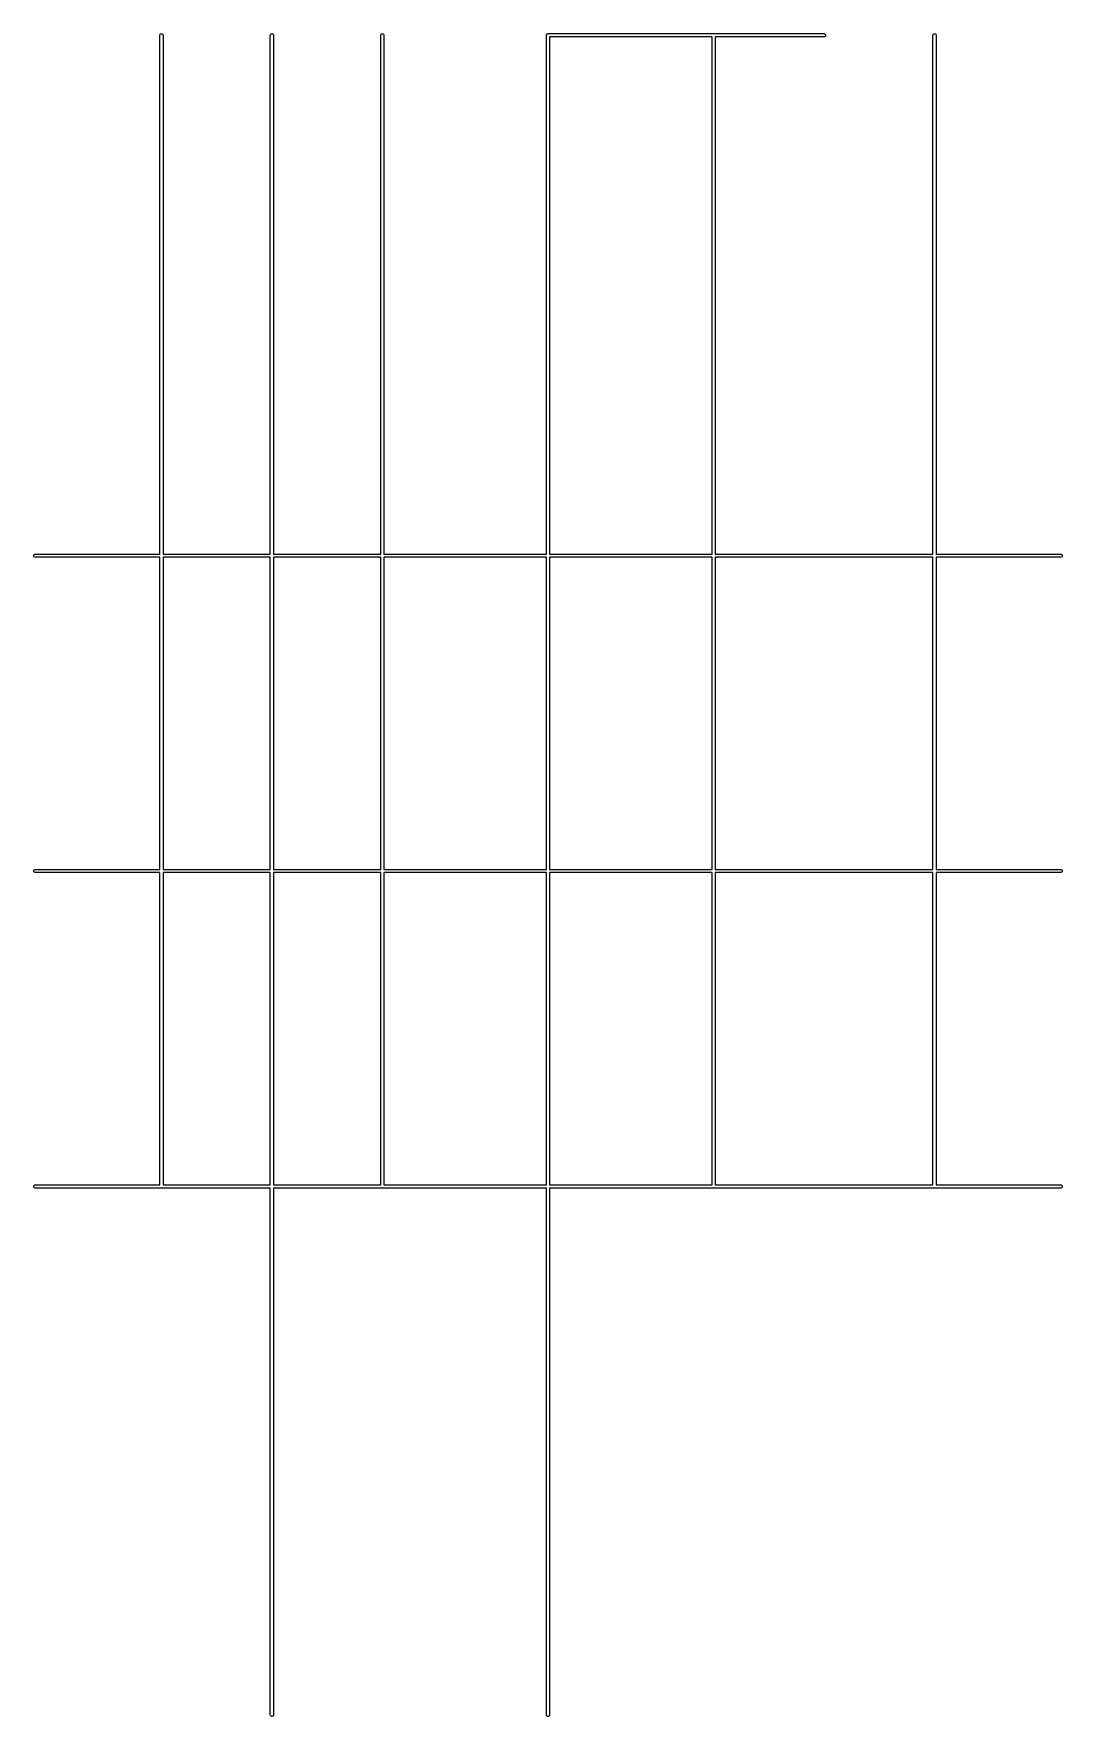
# Model space of a CAD drawing. Extents: x 60 to 125, y -132 to -25.
import ezdxf

# ---------------------------------------------------------------- set-up
doc = ezdxf.new("R2010")
doc.units = 0
doc.header["$MEASUREMENT"] = 0
doc.layers.add('BLACK', color=7, linetype='CONTINUOUS')

msp = doc.modelspace()

# ---------------------------------------------------------------- linework, layer by layer
at = {"layer": 'Black'}
for p, q in [((67.9, -25), (67.906, -24.9658)), ((67.9, -57.9), (67.9, -25)), ((67.906, -24.9658), (67.9234, -24.9357)), ((67.9234, -24.9357), (67.95, -24.9134)), ((67.95, -24.9134), (67.9826, -24.9015)), ((67.9826, -24.9015), (68.0174, -24.9015)), ((68.0174, -24.9015), (68.05, -24.9134)), ((68.05, -24.9134), (68.0766, -24.9357)), ((68.0766, -24.9357), (68.094, -24.9658)), ((68.094, -24.9658), (68.1, -25)), ((68.1, -25), (68.1, -57.9)), ((74.9, -25), (74.906, -24.9658)), ((74.9, -57.9), (74.9, -25)), ((74.906, -24.9658), (74.9234, -24.9357)), ((74.9234, -24.9357), (74.95, -24.9134)), ((74.95, -24.9134), (74.9826, -24.9015)), ((74.9826, -24.9015), (75.0174, -24.9015)), ((75.0174, -24.9015), (75.05, -24.9134)), ((75.05, -24.9134), (75.0766, -24.9357)), ((75.0766, -24.9357), (75.094, -24.9658)), ((75.094, -24.9658), (75.1, -25)), ((75.1, -25), (75.1, -57.9)), ((81.9, -25), (81.906, -24.9658)), ((81.9, -57.9), (81.9, -25)), ((81.906, -24.9658), (81.9234, -24.9357)), ((81.9234, -24.9357), (81.95, -24.9134)), ((81.95, -24.9134), (81.9826, -24.9015)), ((81.9826, -24.9015), (82.0174, -24.9015)), ((82.0174, -24.9015), (82.05, -24.9134)), ((82.05, -24.9134), (82.0766, -24.9357)), ((82.0766, -24.9357), (82.094, -24.9658)), ((82.094, -24.9658), (82.1, -25)), ((82.1, -25), (82.1, -57.9)), ((92.4, -25), (92.4015, -24.9914)), ((92.4, -57.9), (92.4, -25)), ((92.4015, -24.9826), (92.4045, -24.9744)), ((92.4015, -24.9914), (92.4015, -24.9826)), ((92.4045, -24.9744), (92.406, -24.9658)), ((92.406, -24.9658), (92.4104, -24.9582)), ((92.4104, -24.9582), (92.4134, -24.95)), ((92.4134, -24.95), (92.419, -24.9433)), ((92.419, -24.9433), (92.4234, -24.9357)), ((92.4234, -24.9357), (92.4301, -24.9301)), ((92.4301, -24.9301), (92.4357, -24.9234)), ((92.4357, -24.9234), (92.4433, -24.919)), ((92.4433, -24.919), (92.45, -24.9134)), ((92.45, -24.9134), (92.4582, -24.9104)), ((92.4582, -24.9104), (92.4658, -24.906)), ((92.4658, -24.906), (92.4744, -24.9045)), ((92.4744, -24.9045), (92.4826, -24.9015)), ((92.4826, -24.9015), (92.4914, -24.9015)), ((92.4914, -24.9015), (92.5, -24.9)), ((92.5, -24.9), (110, -24.9)), ((92.6, -25.1), (92.6, -57.9)), ((102.9, -25.1), (92.6, -25.1)), ((102.9, -57.9), (102.9, -25.1)), ((110, -25.1), (103.1, -25.1)), ((103.1, -25.1), (103.1, -57.9)), ((110, -24.9), (110.034, -24.906)), ((110.034, -25.094), (110, -25.1)), ((110.034, -24.906), (110.064, -24.9234)), ((110.064, -25.0766), (110.034, -25.094)), ((110.064, -24.9234), (110.087, -24.95)), ((110.087, -25.05), (110.064, -25.0766)), ((110.087, -24.95), (110.098, -24.9826)), ((110.098, -25.0174), (110.087, -25.05)), ((110.098, -24.9826), (110.098, -25.0174)), ((116.9, -25), (116.906, -24.9658)), ((116.9, -57.9), (116.9, -25)), ((116.906, -24.9658), (116.923, -24.9357)), ((116.923, -24.9357), (116.95, -24.9134)), ((116.95, -24.9134), (116.983, -24.9015)), ((116.983, -24.9015), (117.017, -24.9015)), ((117.017, -24.9015), (117.05, -24.9134)), ((117.05, -24.9134), (117.077, -24.9357)), ((117.077, -24.9357), (117.094, -24.9658)), ((117.094, -24.9658), (117.1, -25)), ((117.1, -25), (117.1, -57.9)), ((59.9015, -57.9826), (59.9134, -57.95)), ((59.9015, -58.0174), (59.9015, -57.9826)), ((59.9134, -58.05), (59.9015, -58.0174)), ((59.9134, -57.95), (59.9357, -57.9234)), ((59.9357, -58.0766), (59.9134, -58.05)), ((59.9357, -57.9234), (59.9658, -57.906)), ((59.9658, -58.094), (59.9357, -58.0766)), ((59.9658, -57.906), (60, -57.9)), ((60, -58.1), (59.9658, -58.094)), ((60, -57.9), (67.9, -57.9)), ((67.9, -58.1), (60, -58.1)), ((67.9, -77.9), (67.9, -58.1)), ((68.1, -57.9), (74.9, -57.9)), ((68.1, -58.1), (68.1, -77.9)), ((74.9, -58.1), (68.1, -58.1)), ((74.9, -77.9), (74.9, -58.1)), ((75.1, -57.9), (81.9, -57.9)), ((75.1, -58.1), (75.1, -77.9)), ((81.9, -58.1), (75.1, -58.1)), ((81.9, -77.9), (81.9, -58.1)), ((82.1, -57.9), (92.4, -57.9)), ((82.1, -58.1), (82.1, -77.9)), ((92.4, -58.1), (82.1, -58.1)), ((92.4, -77.9), (92.4, -58.1)), ((92.6, -57.9), (102.9, -57.9)), ((92.6, -58.1), (92.6, -77.9)), ((102.9, -58.1), (92.6, -58.1)), ((102.9, -77.9), (102.9, -58.1)), ((103.1, -57.9), (116.9, -57.9)), ((103.1, -58.1), (103.1, -77.9)), ((116.9, -58.1), (103.1, -58.1)), ((116.9, -77.9), (116.9, -58.1)), ((117.1, -57.9), (125, -57.9)), ((125, -58.1), (117.1, -58.1)), ((117.1, -58.1), (117.1, -77.9)), ((125, -57.9), (125.034, -57.906)), ((125.034, -58.094), (125, -58.1)), ((125.034, -57.906), (125.064, -57.9234)), ((125.064, -58.0766), (125.034, -58.094)), ((125.064, -57.9234), (125.087, -57.95)), ((125.087, -58.05), (125.064, -58.0766)), ((125.087, -57.95), (125.098, -57.9826)), ((125.098, -58.0174), (125.087, -58.05)), ((125.098, -57.9826), (125.098, -58.0174)), ((59.9015, -77.9826), (59.9134, -77.95)), ((59.9015, -78.0174), (59.9015, -77.9826)), ((59.9134, -78.05), (59.9015, -78.0174)), ((59.9134, -77.95), (59.9357, -77.9234)), ((59.9357, -78.0766), (59.9134, -78.05)), ((59.9357, -77.9234), (59.9658, -77.906)), ((59.9658, -78.094), (59.9357, -78.0766)), ((59.9658, -77.906), (60, -77.9)), ((60, -78.1), (59.9658, -78.094)), ((60, -77.9), (67.9, -77.9)), ((67.9, -78.1), (60, -78.1)), ((67.9, -97.9), (67.9, -78.1)), ((68.1, -77.9), (74.9, -77.9)), ((68.1, -78.1), (68.1, -97.9)), ((74.9, -78.1), (68.1, -78.1)), ((74.9, -97.9), (74.9, -78.1)), ((75.1, -77.9), (81.9, -77.9)), ((75.1, -78.1), (75.1, -97.9)), ((81.9, -78.1), (75.1, -78.1)), ((81.9, -97.9), (81.9, -78.1)), ((82.1, -77.9), (92.4, -77.9)), ((82.1, -78.1), (82.1, -97.9)), ((92.4, -78.1), (82.1, -78.1)), ((92.4, -97.9), (92.4, -78.1)), ((92.6, -77.9), (102.9, -77.9)), ((92.6, -78.1), (92.6, -97.9)), ((102.9, -78.1), (92.6, -78.1)), ((102.9, -97.9), (102.9, -78.1)), ((103.1, -77.9), (116.9, -77.9)), ((103.1, -78.1), (103.1, -97.9)), ((116.9, -78.1), (103.1, -78.1)), ((116.9, -97.9), (116.9, -78.1)), ((117.1, -77.9), (125, -77.9)), ((125, -78.1), (117.1, -78.1)), ((117.1, -78.1), (117.1, -97.9)), ((125, -77.9), (125.034, -77.906)), ((125.034, -78.094), (125, -78.1)), ((125.034, -77.906), (125.064, -77.9234)), ((125.064, -78.0766), (125.034, -78.094)), ((125.064, -77.9234), (125.087, -77.95)), ((125.087, -78.05), (125.064, -78.0766)), ((125.087, -77.95), (125.098, -77.9826)), ((125.098, -78.0174), (125.087, -78.05)), ((125.098, -77.9826), (125.098, -78.0174)), ((59.9015, -97.9826), (59.9134, -97.95)), ((59.9015, -98.0174), (59.9015, -97.9826)), ((59.9134, -98.05), (59.9015, -98.0174)), ((59.9134, -97.95), (59.9357, -97.9234)), ((59.9357, -98.0766), (59.9134, -98.05)), ((59.9357, -97.9234), (59.9658, -97.906)), ((59.9658, -98.094), (59.9357, -98.0766)), ((59.9658, -97.906), (60, -97.9)), ((60, -98.1), (59.9658, -98.094)), ((60, -97.9), (67.9, -97.9)), ((74.9, -98.1), (60, -98.1)), ((68.1, -97.9), (74.9, -97.9)), ((74.9, -131.5), (74.9, -98.1)), ((75.1, -97.9), (81.9, -97.9)), ((92.4, -98.1), (75.1, -98.1)), ((75.1, -98.1), (75.1, -131.5)), ((82.1, -97.9), (92.4, -97.9)), ((92.4, -131.5), (92.4, -98.1)), ((92.6, -97.9), (102.9, -97.9)), ((125, -98.1), (92.6, -98.1)), ((92.6, -98.1), (92.6, -131.5)), ((103.1, -97.9), (116.9, -97.9)), ((117.1, -97.9), (125, -97.9)), ((125, -97.9), (125.034, -97.906)), ((125.034, -98.094), (125, -98.1)), ((125.034, -97.906), (125.064, -97.9234)), ((125.064, -98.0766), (125.034, -98.094)), ((125.064, -97.9234), (125.087, -97.95)), ((125.087, -98.05), (125.064, -98.0766)), ((125.087, -97.95), (125.098, -97.9826)), ((125.098, -98.0174), (125.087, -98.05)), ((125.098, -97.9826), (125.098, -98.0174)), ((74.906, -131.534), (74.9, -131.5)), ((74.9234, -131.564), (74.906, -131.534)), ((74.95, -131.587), (74.9234, -131.564)), ((74.9826, -131.598), (74.95, -131.587)), ((75.0174, -131.598), (74.9826, -131.598)), ((75.05, -131.587), (75.0174, -131.598)), ((75.0766, -131.564), (75.05, -131.587)), ((75.094, -131.534), (75.0766, -131.564)), ((75.1, -131.5), (75.094, -131.534)), ((92.406, -131.534), (92.4, -131.5)), ((92.4234, -131.564), (92.406, -131.534)), ((92.45, -131.587), (92.4234, -131.564)), ((92.4826, -131.598), (92.45, -131.587)), ((92.5174, -131.598), (92.4826, -131.598)), ((92.55, -131.587), (92.5174, -131.598)), ((92.5766, -131.564), (92.55, -131.587)), ((92.594, -131.534), (92.5766, -131.564)), ((92.6, -131.5), (92.594, -131.534))]:
    msp.add_line(p, q, dxfattribs=at)

doc.saveas('drawing.dxf')
